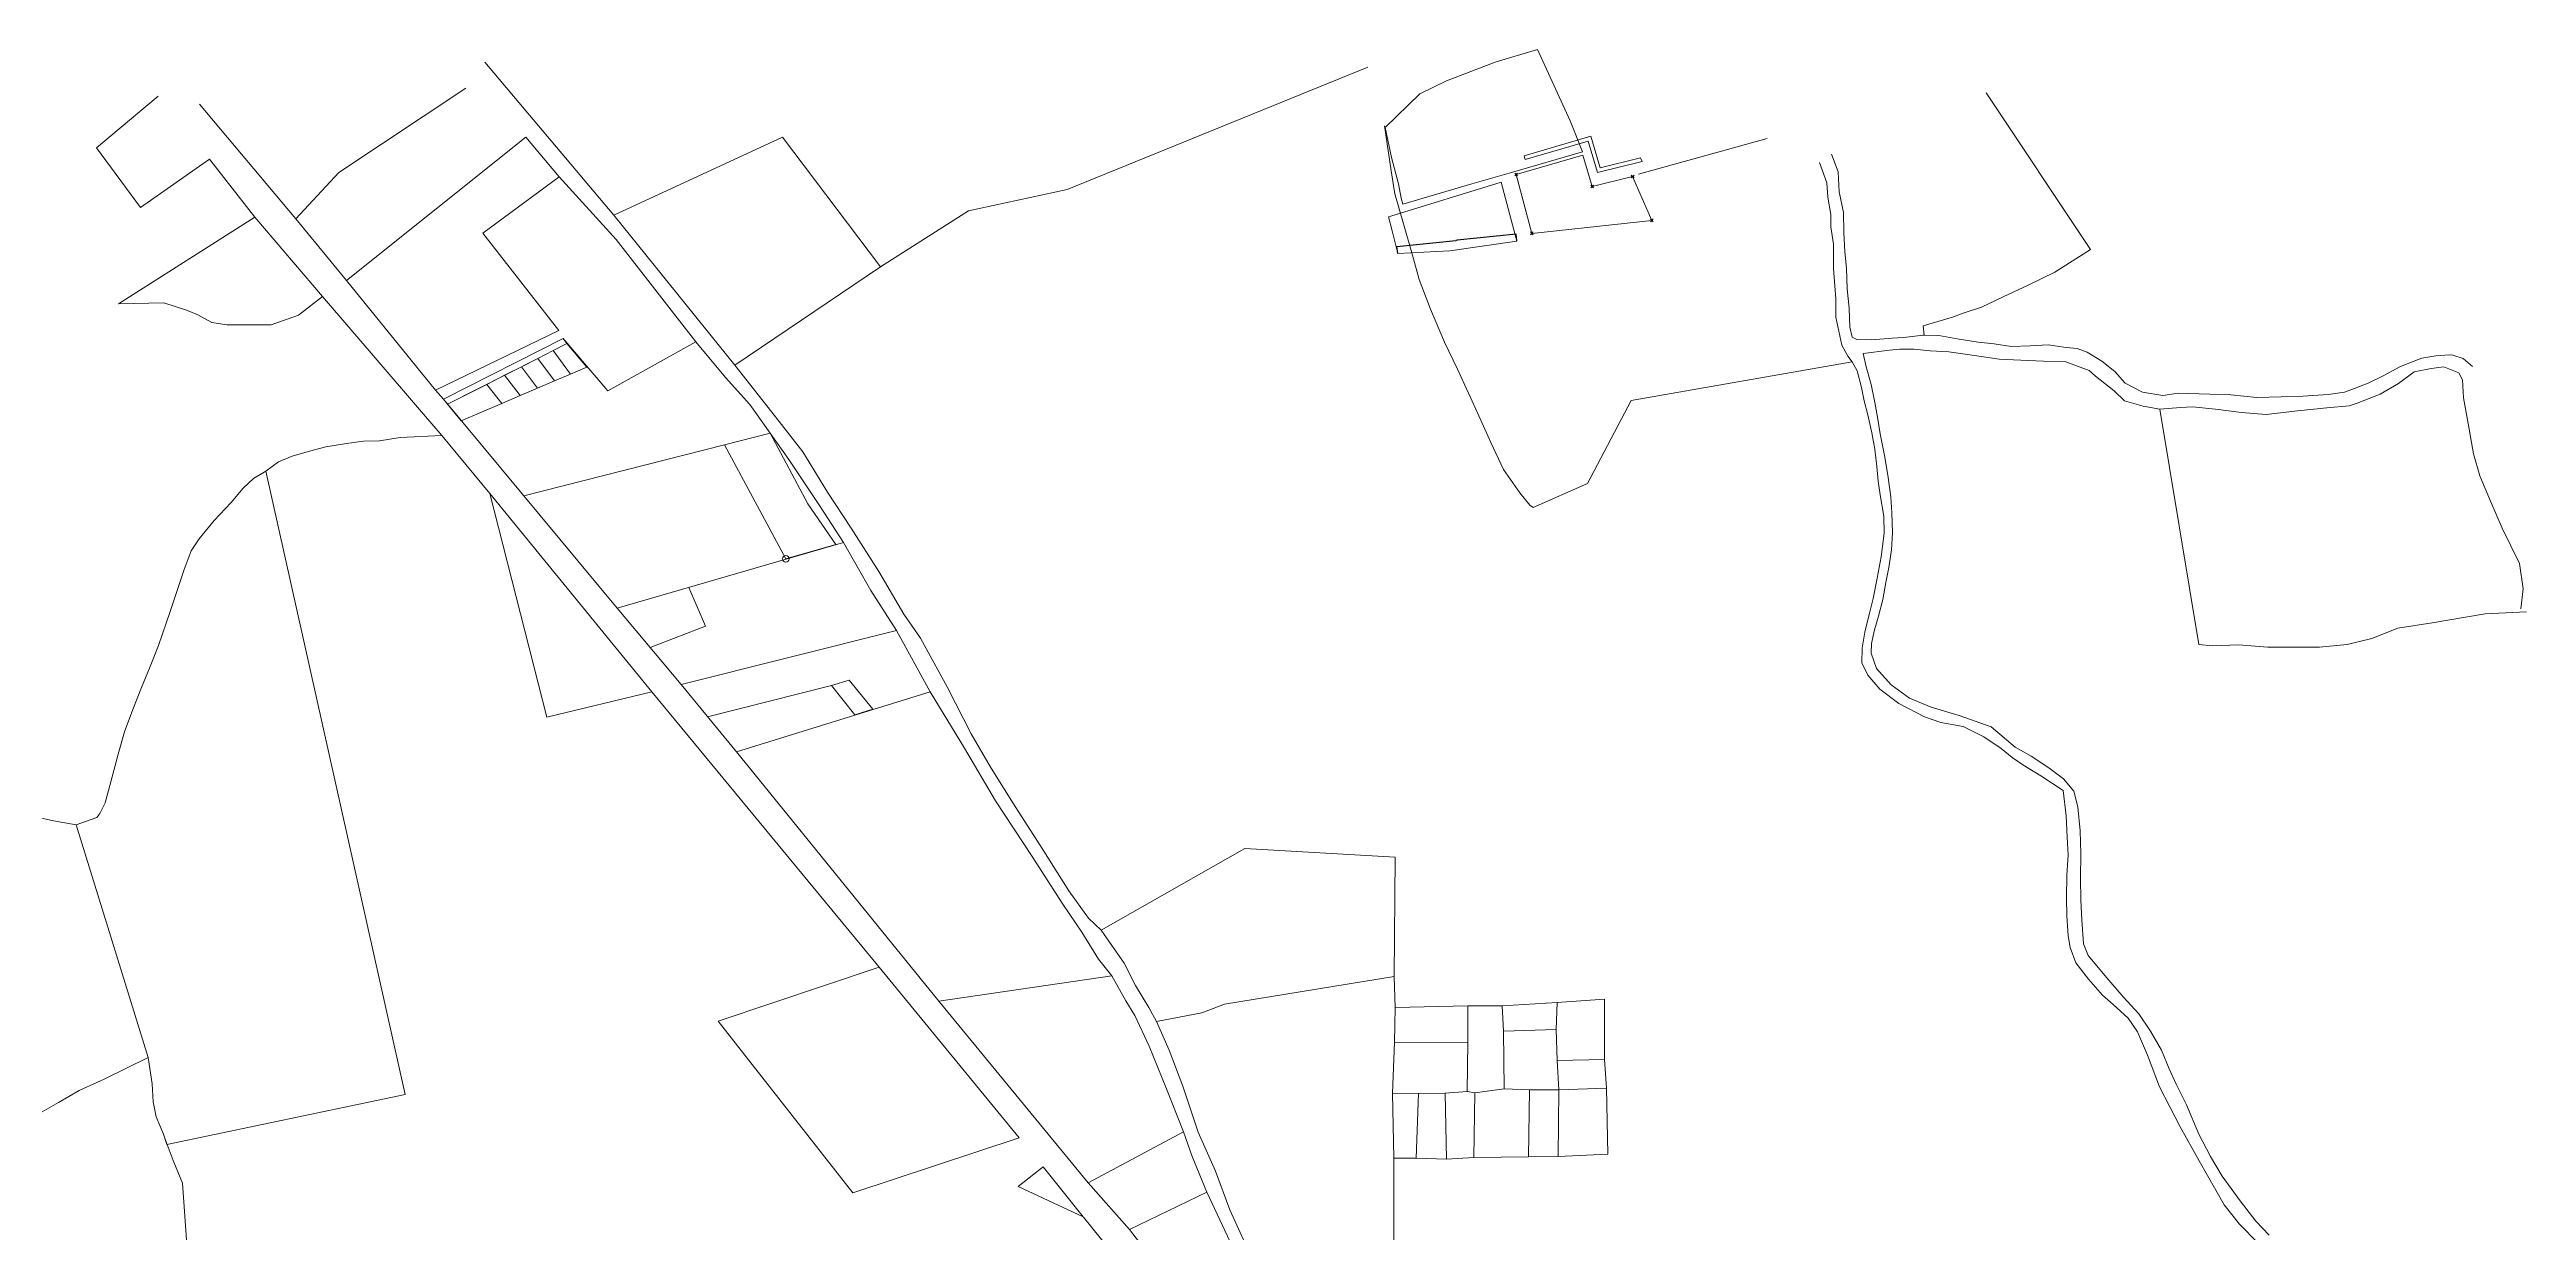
# Model space of a CAD drawing. Header units: millimetres. Extents: x 78982 to 618039, y 503579 to 1320172.
# Drawn here: x 80470 to 83127, y 505155 to 506424 of the extents above; entities that cross this region are included whole.
import ezdxf

# ---------------------------------------------------------------- set-up
doc = ezdxf.new("R2010")
doc.units = ezdxf.units.MM
doc.header["$PDMODE"] = 35
doc.header["$PDSIZE"] = 1.5
doc.styles.add('ROMANS', font='ROMANS', dxfattribs={"height": 0.2})
doc.dimstyles.new('STANDARD$0', dxfattribs={"dimtxt": 0.6, "dimasz": 0.5, "dimexe": 0.125, "dimexo": 0.000625, "dimgap": 0.0625, "dimtad": 0, "dimzin": 1, "dimdsep": 46, "dimtxsty": 'ROMANS', "dimblk1": 'ARCHTICK', "dimblk2": 'ARCHTICK', "dimsah": 1, "dimcen": 2.5, "dimclrd": 1, "dimclre": 1, "dimclrt": 30, "dimaunit": 1, "dimadec": 0, "dimazin": 0, "dimtfac": 1, "dimtix": 1, "dimtofl": 0, "dimtmove": 1, "dimatfit": 3, "dimldrblk": 'ARCHTICK', "dimfxl": 1, "dimtolj": 1, "dimtzin": 1, "dimarcsym": 0})

# ---------------------------------------------------------------- blocks, each defined once
blk = doc.blocks.new('_ARCHTICK')
at = {"color": 0, "linetype": 'ByBlock', "const_width": 0.15}
blk.add_lwpolyline([(-0.5, -0.5), (0.5, 0.5)], dxfattribs=at)
blk = doc.blocks.new('*D337')
at = {"color": 1, "lineweight": -2, "ltscale": 0.5, "transparency": 16777216}
for p, q in [((81915.6, 506212.4), (81978.8, 506219)), ((81916.4, 506205), (81915.6, 506212.6)), ((82043.3, 506225.7), (81980.2, 506219.1)), ((82044.1, 506218.2), (82043.3, 506225.8))]:
    blk.add_line(p, q, dxfattribs=at)
at = {"layer": 'Defpoints', "color": 0, "lineweight": 15, "ltscale": 0.5, "transparency": 16777216}
for p in [(81915.6, 506212.4), (82044.1, 506218.2), (81916.4, 506205)]:
    blk.add_point(p, dxfattribs=at)
at = {"color": 1, "lineweight": -2, "ltscale": 0.5, "transparency": 16777216, "xscale": 0.5, "yscale": 0.5, "zscale": 0.5}
for p, rotation in [((81915.6, 506212.4), 185.9102953712475), ((82043.3, 506225.7), 5.910295371247569)]:
    blk.add_blockref('_ARCHTICK', p, dxfattribs=dict(at, rotation=rotation))
at = {"color": 30, "lineweight": 0, "ltscale": 0.5, "transparency": 16777216, "insert": (81979.5, 506219.1), "char_height": 0.2, "attachment_point": 5, "rotation": 5.9103, "style": 'ROMANS'}
blk.add_mtext('\\A1;128.39m.', dxfattribs=at)

msp = doc.modelspace()

# ---------------------------------------------------------------- linework, layer by layer
at = {"color": 1, "lineweight": 0}
for p, q in [((80937.175, 506409.989), (81075.604, 506246.103)), ((80631.266, 506365.066), (80734.643, 506242.15)), ((80788.899, 506176.132), (80981.098, 506329.682)), ((81017.175, 506287.195), (80981.098, 506329.682)), ((81256.527, 506329.709), (81075.604, 506246.103)), ((81361.524, 506190.792), (81256.527, 506329.709)), ((80642.031, 506306.173), (80690.675, 506243.935)), ((80690.675, 506243.935), (80763.084, 506158.961)), ((80734.643, 506242.15), (80788.899, 506176.132)), ((81075.604, 506246.103), (81205.376, 506085.218)), ((81361.524, 506190.792), (81205.376, 506085.218)), ((80763.084, 506158.961), (80891.263, 506009.756)), ((80788.899, 506176.132), (80884.37, 506058.253)), ((80884.37, 506058.253), (80892.811, 506048.644)), ((80892.811, 506048.644), (81079.364, 505824.55)), ((80891.263, 506009.756), (80942.702, 505947.534)), ((80942.702, 505947.534), (81116.483, 505734.803)), ((81079.364, 505824.55), (81321.855, 505895.035)), ((81079.364, 505824.55), (81147.688, 505742.856)), ((81147.688, 505742.856), (81378.818, 505800.826)), ((81415.034, 505734.96), (81378.818, 505800.826)), ((81116.483, 505734.803), (81360.37, 505439.88)), ((81147.688, 505742.856), (81207.064, 505670.514)), ((81207.064, 505670.514), (81415.034, 505734.96)), ((81207.064, 505670.514), (81424.361, 505403.394)), ((80576.07, 505342.711), (80498.878, 505592.324)), ((81360.37, 505439.88), (81510.346, 505256.747)), ((81424.361, 505403.394), (81609.939, 505430.359)), ((81912.56, 505429.777), (81913.518, 505396.494)), ((81424.361, 505403.394), (81584.317, 505208.374)), ((81913.518, 505396.494), (81912.975, 505359.39)), ((81913.518, 505396.494), (81991.767, 505398.205)), ((81991.49, 505359.07), (81991.767, 505398.205)), ((81991.767, 505398.205), (82028.356, 505398.157)), ((82028.356, 505398.157), (82087.282, 505401.792)), ((82029.787, 505370.975), (82028.356, 505398.157)), ((82087.282, 505401.792), (82138.332, 505405.383)), ((82138.332, 505405.383), (82138.207, 505340.584)), ((81912.975, 505359.39), (81910.757, 505304.743)), ((81912.975, 505359.39), (81991.49, 505359.07)), ((81991.49, 505359.07), (81991.038, 505306.466)), ((82029.787, 505370.975), (82030.406, 505309.229)), ((82087.395, 505339.789), (82086.437, 505372.819)), ((82138.207, 505340.584), (82087.395, 505339.789)), ((82089.107, 505308.035), (82087.395, 505339.789)), ((82138.207, 505340.584), (82140.421, 505309.848)), ((81910.757, 505304.743), (81912.186, 505234.87)), ((81938.71, 505304.138), (81910.757, 505304.743)), ((81936.324, 505235.006), (81938.71, 505304.138)), ((81967.166, 505304.553), (81938.71, 505304.138)), ((81991.038, 505306.466), (81967.166, 505304.553)), ((81968.599, 505233.917), (81967.166, 505304.553)), ((81991.038, 505306.466), (81999.178, 505304.987)), ((81998.063, 505235.608), (81999.178, 505304.987)), ((81999.178, 505304.987), (82030.406, 505309.229)), ((82030.406, 505309.229), (82057.854, 505308.113)), ((82056.752, 505236.447), (82057.854, 505308.113)), ((82057.854, 505308.113), (82089.107, 505308.035)), ((82088.512, 505236.625), (82089.107, 505308.035)), ((82089.107, 505308.035), (82140.421, 505309.848)), ((82140.421, 505309.848), (82141.855, 505239.213)), ((81584.317, 505208.374), (81686.645, 505263.077)), ((81936.324, 505235.006), (81912.186, 505234.87)), ((81968.599, 505233.917), (81936.324, 505235.006)), ((81998.063, 505235.608), (81968.599, 505233.917)), ((82056.752, 505236.447), (81998.063, 505235.608)), ((82088.512, 505236.625), (82056.752, 505236.447)), ((82141.855, 505239.213), (82088.512, 505236.625)), ((81584.317, 505208.374), (81628.824, 505158.31)), ((81628.824, 505158.31), (81711.673, 505198.419)), ((81747.699, 505121.625), (81711.673, 505198.419)), ((81579.494, 505171.493), (81792.66, 504908.677)), ((81628.824, 505158.31), (81684.642, 505085.948))]:
    msp.add_line(p, q, dxfattribs=at)
at = {"color": 1, "lineweight": 0, "ltscale": 0.5, "flags": 128}
for points in [[(82114.52, 506314.094), (82101.496, 506347.13), (82066.242, 506423.626), (82020.762, 506410.096), (81968.781, 506390.105), (81940.28, 506376.297), (81902.886, 506339.876), (81909.686, 506307.972), (81917.188, 506279.608), (81920.011, 506264.263), (81922.069, 506257.772), (81995.959, 506279.696), (82038.369, 506291.79)], [(82044.097, 506218.246), (81972.221, 506207.746), (81916.392, 506205.026), (81910.481, 506229.364), (81906.519, 506244.418), (81909.133, 506245.057), (82027.265, 506281.273)], [(80958.487, 506074.375), (80976.677, 506083.595), (80993.887, 506060.555), (80975.107, 506052.575)], [(80911.937, 506025.665), (80897.277, 506043.275), (80939.337, 506064.655), (80955.397, 506044.185)], [(81243.217, 506012.353), (81194.306, 505999.865), (81260.098, 505877.535), (81313.627, 505892.934), (81283.551, 505936.574)], [(81194.306, 505999.865), (81243.217, 506012.353), (81283.551, 505936.574), (81313.627, 505892.934), (81260.098, 505877.535)], [(81309.004, 505741.762), (81328.16, 505747.51), (81353.528, 505716.196), (81334.179, 505710.293)]]:
    msp.add_lwpolyline(points, close=True, dxfattribs=at)
at = {"color": 1, "lineweight": 0}
for points in [[(81884.439, 506404.906), (81561.762, 506273.745), (81456.199, 506250.534), (81361.524, 506190.792)], [(80586.749, 506373.71), (80520.761, 506318.195), (80567.891, 506254.17), (80642.031, 506306.173)], [(80734.643, 506242.15), (80780.846, 506291.962), (80917.012, 506382.177)], [(82547.515, 506377.131), (82659.543, 506209.285), (82621.319, 506184.929), (82592.69, 506171.045), (82565.831, 506158.442), (82542.52, 506147.384), (82524.009, 506141.181), (82511.584, 506136.791), (82479.879, 506127.465), (82480.955, 506117.306)], [(81902.343, 506341.987), (81909.236, 506293.49), (81913.193, 506268.863), (81922.784, 506236.645), (81932.383, 506203.156), (81939.398, 506177.022), (81951.527, 506145.326), (81966.728, 506109.836), (81980.365, 506080.944), (82000.183, 506038.11), (82016.147, 506002.37), (82029.785, 505973.478), (82047.212, 505948.165), (82058.214, 505935.267), (82061.533, 505932.49), (82120.075, 505958.231), (82166.81, 506047.18), (82403.88, 506088.92)], [(82174.492, 506289.994), (82312.774, 506328.29)], [(80884.37, 506058.253), (81016.625, 506122.272), (80934.954, 506226.761), (81017.175, 506287.195)], [(81163.557, 506110.394), (81078.045, 506219.943), (81017.175, 506287.195)], [(82403.88, 506088.92), (82399.271, 506094.992), (82392.596, 506106.644), (82386.321, 506136.594), (82386.458, 506156.416), (82383.725, 506188.927), (82383.826, 506214.847), (82380.921, 506233.381), (82380.843, 506246.594), (82377.683, 506265.381), (82376.83, 506280.877), (82368.824, 506302.686)], [(82381.731, 506311.398), (82388.958, 506292.38), (82389.846, 506271.04), (82394.55, 506248.959), (82394.932, 506227.361), (82396.07, 506206.784), (82397.698, 506189.26), (82398.591, 506167.157), (82400.492, 506146.33), (82401.374, 506126.006), (82403.978, 506115.348), (82408.821, 506112.834), (82425.085, 506112.417), (82446.671, 506114.318), (82458.864, 506114.895), (82468.259, 506115.964), (82479.683, 506117.553), (82480.955, 506117.306)], [(80690.675, 506243.935), (80544.362, 506151.122), (80592.886, 506152.157), (80617.325, 506144.163), (80629.297, 506139.149), (80644.59, 506131.103), (80660.613, 506128.398), (80680.94, 506128.513), (80708.127, 506128.412), (80737.54, 506138.742), (80763.084, 506158.961)], [(80892.811, 506048.644), (81021.248, 506113.912), (81069.349, 506057.516), (81163.557, 506110.394)], [(81321.855, 505895.035), (81296.979, 505933.774), (81263.397, 505984.154), (81221.379, 506042.871), (81195.545, 506071.949), (81163.557, 506110.394)], [(82733.986, 506037.923), (82715.925, 506041.379), (82696.074, 506046.858), (82684.83, 506057.722), (82664.919, 506073.364), (82658.023, 506079.424), (82633.066, 506088.94), (82609.178, 506089.568), (82584.781, 506090.447), (82561.652, 506091.587), (82535.204, 506095.504), (82507.484, 506099.668), (82487.66, 506100.573), (82470.372, 506102.254), (82454.872, 506102.421), (82443.953, 506101.343), (82415.771, 506097.626)], [(82480.955, 506117.306), (82496.711, 506116.887), (82516.55, 506113.441), (82538.93, 506110.009), (82556.219, 506108.074), (82574.277, 506105.126), (82594.598, 506106.003), (82614.158, 506106.876), (82633.23, 506104.188), (82645.178, 506103.239), (82655.873, 506099.233), (82671.683, 506089.666), (82685.725, 506078.31), (82696.724, 506065.92), (82715.329, 506056.369), (82737.202, 506052.68), (82753.448, 506055.313), (82787.503, 506053.98), (82809.867, 506053.344), (82837.832, 506050.706), (82864, 506051.107), (82887.371, 506052.001), (82914.294, 506053.678), (82932.065, 506056.319), (82943.474, 506060.449), (82957.163, 506065.862), (82974.138, 506074.09), (82991.106, 506083.587), (83000.992, 506087.455), (83014.683, 506092.614), (83029.912, 506095.241), (83044.389, 506096.339), (83047.949, 506095.851), (83059.149, 506092.357), (83069.109, 506083.773)], [(81205.376, 506085.218), (81252.993, 506024.753), (81278.341, 505992.115), (81304.766, 505949.065), (81330.149, 505910.328), (81359.897, 505863.993), (81386.847, 505818.15), (81404.53, 505792.585), (81433.554, 505739.638), (81459.002, 505689.975), (81479.282, 505655.022), (81503.652, 505615.772), (81534.939, 505566.904), (81563.665, 505521.58), (81584.673, 505492.221), (81598.47, 505479.339)], [(82403.88, 506088.92), (82409.273, 506079.294), (82413.699, 506061.277), (82416.579, 506046.808), (82420.733, 506031.839), (82424.912, 506012.55), (82428.319, 505995.035), (82430.207, 505976.496), (82431.571, 505960.748), (82433.943, 505946.277), (82437.637, 505923.174), (82438.251, 505905.135), (82434.844, 505879.705), (82430.66, 505856.811), (82426.468, 505835.187), (82422.498, 505819.156), (82417.281, 505799.052), (82414.588, 505781.757), (82414.173, 505765.999), (82420.603, 505752.822), (82433.651, 505737.648), (82453.813, 505722.515), (82481.339, 505708.186), (82498.907, 505702.186), (82522.817, 505697.747), (82544.988, 505686.69), (82563.611, 505674.09), (82575.355, 505664.5), (82586.835, 505656.687), (82606.216, 505644.853), (82630.194, 505628.978), (82633.402, 505602.061), (82634.553, 505579.197), (82635.683, 505559.891), (82634.033, 505538.282), (82633.668, 505513.885), (82634.035, 505494.828), (82635.686, 505473.492), (82637.539, 505460.797), (82643.735, 505444.314), (82657.304, 505426.857), (82672.397, 505409.662), (82683.635, 505399.815), (82699.985, 505384.914), (82709.727, 505370.231), (82720.545, 505345.389), (82733.45, 505311.41), (82755.809, 505268.591), (82775.843, 505232.111), (82802.8, 505184.998), (82819.439, 505164.254), (82838.867, 505144.289)], [(82415.771, 506097.626), (82418.904, 506083.414), (82424.097, 506064.639), (82428.277, 506045.095), (82431.165, 506029.357), (82433.811, 506011.584), (82438.523, 505988.232), (82442.204, 505967.161), (82445.39, 505944.055), (82446.508, 505926.781), (82447.14, 505905.947), (82445.98, 505887.137), (82443.042, 505868.316), (82440.088, 505852.29), (82436.893, 505833.976), (82432.171, 505816.161), (82427.938, 505801.399), (82424.721, 505786.896), (82424.274, 505776.475), (82429.962, 505759.99), (82445.566, 505742.29), (82465.468, 505728.171), (82488.647, 505718.391), (82518.683, 505709.413), (82552.801, 505697.407), (82578.592, 505675.699), (82595.928, 505665.886), (82614.803, 505653.541), (82630.373, 505641.685), (82641.632, 505628.281), (82646.05, 505611.534), (82648.234, 505585.881), (82649.141, 505561.491), (82648.789, 505535.061), (82648.927, 505511.684), (82650.069, 505490.344), (82651.999, 505464.69), (82656.9, 505452.266), (82676.861, 505428.238), (82694.512, 505408.008), (82711.39, 505389.807), (82723.951, 505371.073), (82735.758, 505350.811), (82743.753, 505330.781), (82751.473, 505314.307), (82762.531, 505292.007), (82775.673, 505260.825), (82788.012, 505236.754), (82800.586, 505215.733), (82820.054, 505189.161), (82836.698, 505167.401), (82851.015, 505152.489)], [(83120.952, 505824.107), (83123.621, 505845.467), (83119.651, 505872.381), (83101.132, 505910.394), (83088.51, 505939.546), (83076.916, 505966.67), (83070.17, 505990.265), (83064.644, 506022.506), (83059.653, 506050.177), (83058.522, 506069.483), (83054.667, 506076.83), (83038.62, 506083.601), (83024.912, 506081.491), (83006.638, 506078.084), (82989.688, 506065.537), (82970.192, 506053.993), (82945.601, 506044.452), (82936.979, 506041.608), (82913.108, 506039.441), (82881.366, 506036.212), (82847.85, 506032.212), (82821.411, 506034.604), (82793.696, 506038.006), (82769.035, 506040.408), (82756.08, 506039.827), (82733.986, 506037.923)], [(82733.986, 506037.923), (82775.621, 505785.823), (82790.366, 505784.382), (82818.056, 505785.3), (82849.579, 505782.682), (82877.273, 505782.838), (82905.223, 505782.742), (82934.68, 505785.703), (82961.32, 505792.206), (82989.205, 505803.29), (83026.013, 505809.087), (83082.618, 505818.554), (83127.07, 505820.838)], [(80891.263, 506009.756), (80846.555, 506007.725), (80824.217, 506004.042), (80807.196, 506003.692), (80788.916, 506001.302), (80766.832, 505997.62), (80749.073, 505992.946), (80730.556, 505987.759), (80716.109, 505981.579), (80702.448, 505971.592)], [(80702.448, 505971.592), (80689.282, 505963.64), (80678.163, 505953.413), (80665.041, 505938.092), (80646.861, 505918.677), (80630.716, 505899.019), (80622.408, 505886.013), (80614.902, 505866.15), (80606.912, 505842.472), (80599.669, 505821.086), (80587.18, 505784.677), (80578.165, 505762.264), (80569.152, 505739.597), (80559.635, 505716.165), (80550.885, 505691.975), (80543.912, 505668.049), (80535.957, 505638.273), (80529.992, 505615.878), (80524.214, 505604.664), (80521.192, 505600.073), (80498.878, 505592.324)], [(80702.448, 505971.592), (80851.987, 505303.353), (80596.185, 505249.565)], [(80942.702, 505947.534), (81003.828, 505707.741), (81116.483, 505734.803)], [(81378.818, 505800.826), (81351.378, 505843.616), (81321.855, 505895.035)], [(81156.157, 505846.871), (81174.09, 505805.363), (81114.656, 505782.352)], [(81609.939, 505430.359), (81595.35, 505448.319), (81577.647, 505477.188), (81557.143, 505507.312), (81524.317, 505558.459), (81485.089, 505618.208), (81451.726, 505674.434), (81415.034, 505734.96)], [(80498.878, 505592.324), (80474.459, 505596.761), (80460.467, 505599.731), (80430.709, 505604.9), (80409.1, 505606.811), (80382.928, 505606.918), (80361.341, 505605.271), (80347.374, 505603.922), (80329.844, 505603.569), (80317.898, 505604.264), (80298.81, 505609.493), (80276.407, 505616.99), (80259.34, 505624.264), (80241.763, 505631.788), (80220.125, 505638.781), (80193.908, 505646.511), (80166.157, 505656.011), (80152.415, 505659.491), (80142.496, 505661.214), (80130.538, 505663.942), (80114.759, 505668.173), (80095.927, 505673.149), (80072.279, 505676.32)], [(81598.47, 505479.339), (81752.436, 505567.113), (81913.837, 505557.603), (81912.56, 505429.777)], [(81598.47, 505479.339), (81623.071, 505443.901), (81635.154, 505420.083), (81649.522, 505396.531), (81657.743, 505381.331)], [(81510.346, 505256.747), (81332.072, 505197.805), (81187.68, 505381.732), (81360.37, 505439.88)], [(81686.645, 505263.077), (81668.586, 505309.224), (81649.768, 505354.858), (81634.327, 505388.06), (81624.835, 505403.507), (81609.939, 505430.359)], [(81912.56, 505429.777), (81730.555, 505400.037), (81706.218, 505390.752), (81657.743, 505381.331)], [(82086.437, 505372.819), (82087.282, 505401.792), (82086.437, 505372.819), (82029.787, 505370.975)], [(81657.743, 505381.331), (81671.137, 505350.658), (81686.101, 505312.117), (81702.401, 505262.657), (81720.941, 505221.087), (81736.432, 505179.5), (81762.433, 505122.216), (81789.958, 505064.942), (81815.396, 505017.058), (81841.845, 504969.942), (81857.277, 504938.264), (81862.954, 504923.558)], [(80576.07, 505342.711), (80528.947, 505319.576), (80502.085, 505307.481), (80480.056, 505294.651), (80457.518, 505281.819), (80424.084, 505263.842), (80398.508, 505249.214), (80374.952, 505236.63), (80345.837, 505218.932)], [(80596.185, 505249.565), (80592.562, 505260.725), (80584.576, 505279.231), (80581.431, 505295.476), (80580.555, 505314.784), (80576.07, 505342.711)], [(80594.374, 505255.145), (80602.893, 505232.323), (80612.945, 505208.239), (80619.045, 505121.875)], [(81711.673, 505198.419), (81695.948, 505236.701), (81686.645, 505263.077)], [(81912.186, 505234.87), (81912.297, 505001.086), (81951.434, 504999.782)]]:
    msp.add_lwpolyline(points, dxfattribs=at)
at = {"color": 1, "lineweight": 0, "ltscale": 0.5, "flags": 128}
for points in [[(82052.938, 506305.586), (82051.875, 506309.565), (82123.477, 506330.625), (82133.542, 506296.792), (82176.91, 506307.511), (82178.595, 506303.675), (82130.667, 506291.76), (82120.787, 506325.471), (82052.938, 506305.586)], [(82043.354, 506289.558), (82114.974, 506310.55), (82125.039, 506276.717), (82168.407, 506287.436), (82189.046, 506240.452), (82060.185, 506226.531), (82043.354, 506289.558)], [(80897.277, 506043.275), (80892.808, 506048.642), (81021.248, 506113.912), (81025.267, 506108.315), (81010.467, 506100.795), (80993.975, 506092.416), (80897.277, 506043.275)], [(80993.977, 506092.415), (81010.447, 506100.785), (81029.037, 506075.585), (81011.867, 506068.265), (80993.975, 506092.416)], [(81025.264, 506108.319), (81010.447, 506100.785), (81029.086, 506075.606), (81046.747, 506083.135), (81025.264, 506108.319)], [(80955.397, 506044.185), (80975.107, 506052.575), (80958.484, 506074.38), (80939.34, 506064.651), (80955.397, 506044.185)], [(80993.887, 506060.555), (81011.867, 506068.265), (80993.976, 506092.415), (80976.677, 506083.595), (80993.887, 506060.555)], [(81194.306, 505999.865), (80979.149, 505944.932)], [(81194.306, 505999.865), (81243.217, 506012.353)], [(81194.306, 505999.865), (81260.098, 505877.535)], [(81260.098, 505877.535), (81313.627, 505892.934), (81283.551, 505936.574)], [(81309.004, 505741.762), (81176.241, 505708.068)], [(81309.004, 505741.762), (81328.16, 505747.51), (81353.528, 505716.196)], [(81334.179, 505710.293), (81309.004, 505741.762)], [(81334.179, 505710.293), (81353.528, 505716.196)], [(81536.171, 505225.611), (81509.23, 505204.699), (81579.107, 505171.97), (81536.171, 505225.611)]]:
    msp.add_lwpolyline(points, dxfattribs=at)
at = {"color": 1, "lineweight": 0, "ltscale": 0.5}
msp.add_circle((81260.098, 505877.535), 3.502, dxfattribs=at)
for p in [(82043.354, 506289.558), (82168.407, 506287.436), (82125.039, 506276.717), (82189.046, 506240.452), (82060.185, 506226.531)]:
    msp.add_point(p, dxfattribs=at)

# ---------------------------------------------------------------- dimensions: what is measured, and where the dimension line sits
dim = msp.add_aligned_dim(p1=(82044.097, 506218.246), p2=(81916.392, 506205.026), distance=-7.454, dimstyle='STANDARD$0', override={"dimpost": 'm.', "dimfxl": 31.75}, dxfattribs=at)
dim.commit()
dim.dimension.update_dxf_attribs({"geometry": '*D337', "text_midpoint": (81979.477, 506219.05)})

doc.saveas('drawing.dxf')
